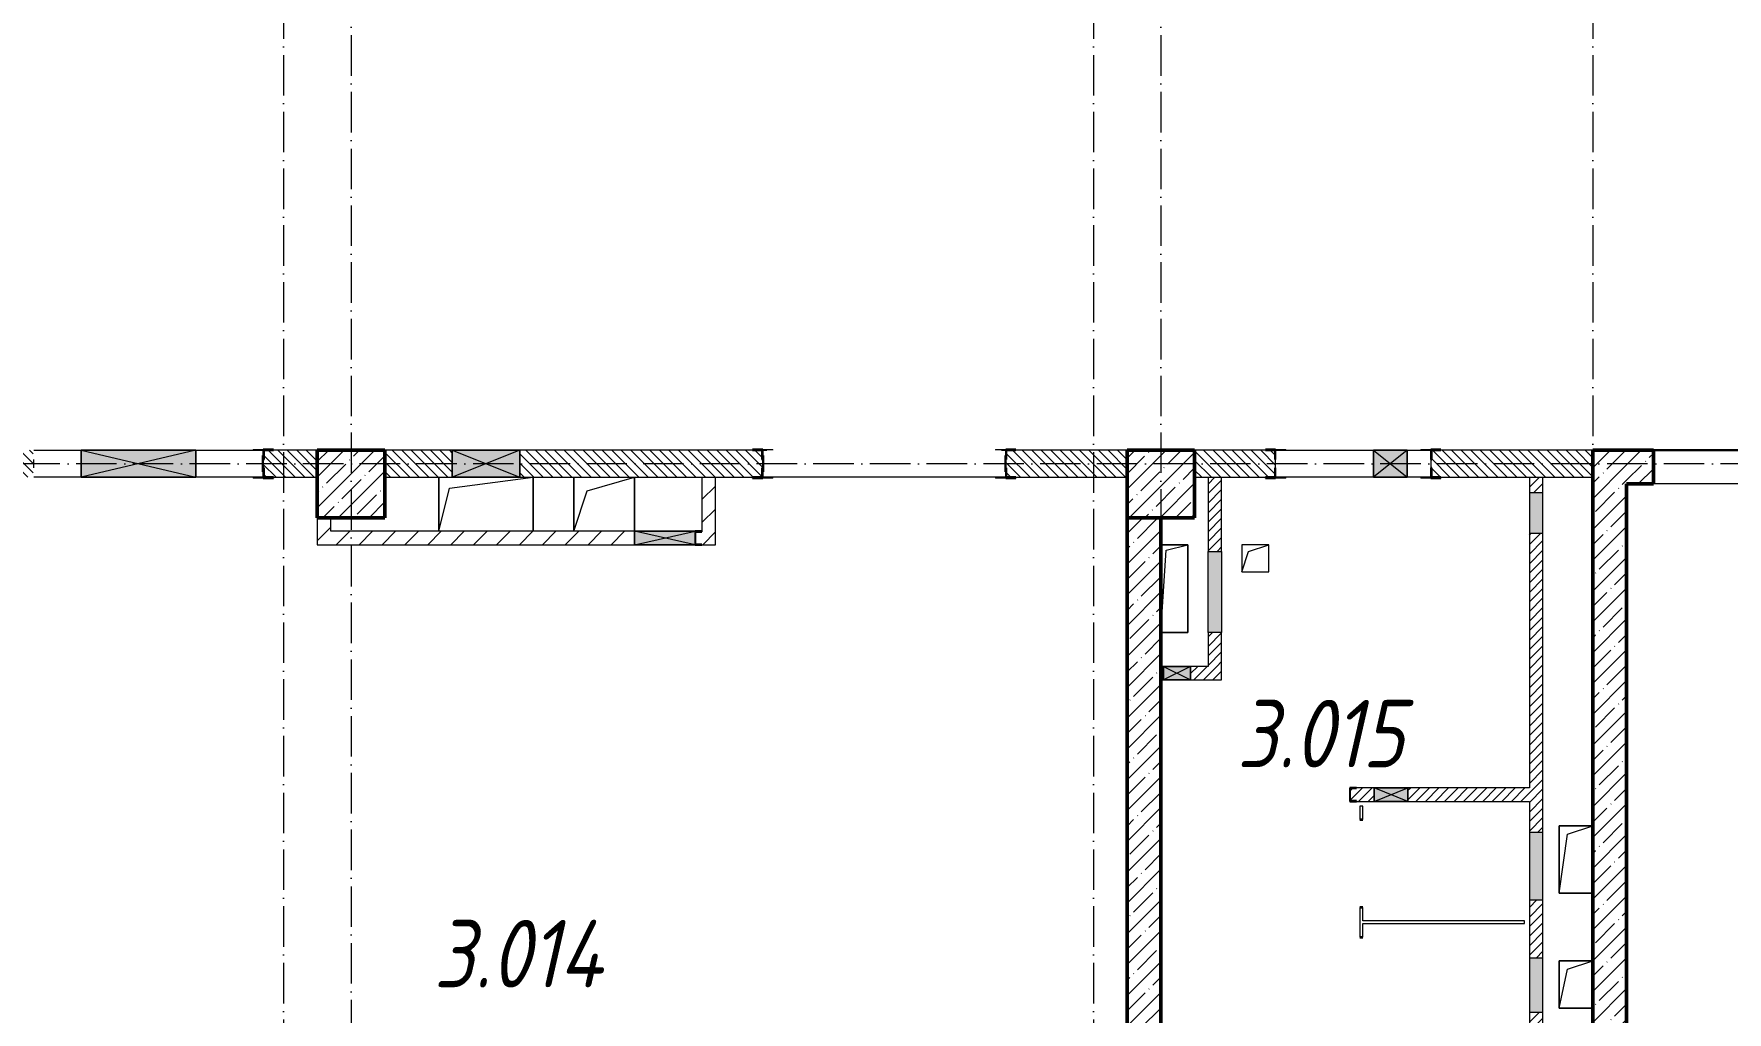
# Model space of a CAD drawing. Header units: millimetres. Extents: x -213536 to 1564669, y -45299 to 942238.
# Drawn here: x 604871 to 617417, y 345302 to 352545 of the extents above; entities that cross this region are included whole.
import ezdxf

# ---------------------------------------------------------------- set-up
doc = ezdxf.new("R2010")
doc.units = ezdxf.units.MM
doc.linetypes.add('50_200_ШТРИХ_1Т_ш5_п1_п1_', pattern=[700, 500, -100, 0, -100])
for name, color, linetype, lineweight in [('A-DETL-GENF-OTLN', 7, 'Continuous', 9), ('A-DOOR-OPNG-MCUT', 7, 'Continuous', 35), ('A-FLOR-____-OTLN', 7, 'Continuous', 9), ('A-GENM-____-MCUT', 7, 'Continuous', 25), ('A-GENM-____-OTLN', 7, 'Continuous', 9), ('A-GENM-____-OTLN-1', 7, 'Continuous', 25), ('A-GLAZ-____-OTLN', 7, 'Continuous', 9), ('A-WALL-____-MCUT', 7, 'Continuous', 13), ('A-WALL-____-MCUT-2', 7, 'Continuous', 50), ('A-WALL-____-OTLN', 7, 'Continuous', 9), ('A-WALL-____-PATT-1', 7, 'Continuous', 9), ('A-WALL-FNSH-MCUT-1', 7, 'Continuous', 9), ('I-WALL-____-OTLN', 7, 'Continuous', 9), ('S-COLS-____-MCUT', 7, 'Continuous', 50), ('S-COLS-____-OTLN', 7, 'Continuous', 9), ('S-GRID-____-OTLN-1', 7, '50_200_ШТРИХ_1Т_ш5_п1_п1_', 9), ('Марки помещений', 7, 'Continuous', 9)]:
    doc.layers.add(name, color=color, linetype=linetype, lineweight=lineweight)
doc.layers.add('A-DOOR-____-OTLN-1', color=7, linetype='Continuous', lineweight=9, true_color=0xffffff)
doc.styles.add('ISOCPEUR_I_2', font='isocpeui.ttf', dxfattribs={"width": 0.85, "height": 2.3})
pattern_1 = [(45, (549721.47, 286281.11), (-114.04925, 114.04925), []), (45, (549835.52, 286281.11), (-114.04925, 114.04925), [201.612, -40.322, 3.353, -36.97])]
pattern_2 = [(45, (549721.475, 286281.11), (-35.35534, 35.35534), [])]
pattern_3 = [(45, (549721.47, 286281.11), (-84.85281, 84.85281), [])]
pattern_4 = [(135, (549721.475, 286281.11), (-35.35534, -35.35534), [])]

# ---------------------------------------------------------------- blocks, each defined once
blk = doc.blocks.new('BSC_Колонна _Прямоугольная - 500х500-V21-АР1_План отверстий 3 этажа в осях 1-64_Ю-ЯЯ')
at = {"layer": 'S-COLS-____-OTLN'}
h = blk.add_hatch(dxfattribs=at)
h.set_pattern_fill('FP_28', color=256, style=0, pattern_type=2)
h.set_pattern_definition([(45, (-63500, -62931.04), (-114.04925, 114.04925), []), (45, (-63385.95, -62931.04), (-114.04925, 114.04925), [201.613, -40.323, 3.353, -36.97])])
h.paths.add_polyline_path([(-250, -250), (250, -250), (250, 250), (-250, 250)], flags=0)
at = {"layer": 'S-COLS-____-MCUT'}
for p, q in [((250, 250), (-250, 250)), ((-250, 250), (-250, -250)), ((250, -250), (250, 250)), ((-250, -250), (250, -250))]:
    blk.add_line(p, q, dxfattribs=at)
blk = doc.blocks.new('BSC_Колонна _Прямоугольная - 500х500-V63-АР1_План отверстий 3 этажа в осях 1-64_Ю-ЯЯ')
at = {"layer": 'S-COLS-____-OTLN'}
h = blk.add_hatch(dxfattribs=at)
h.set_pattern_fill('FP_71', color=256, style=0, pattern_type=2)
h.set_pattern_definition([(45, (-57500, -62931.04), (-114.04925, 114.04925), []), (45, (-57385.95, -62931.04), (-114.04925, 114.04925), [201.613, -40.323, 3.353, -36.97])])
h.paths.add_polyline_path([(-250, -250), (250, -250), (250, 250), (-250, 250)], flags=0)
at = {"layer": 'S-COLS-____-MCUT'}
for p, q in [((250, 250), (-250, 250)), ((-250, 250), (-250, -250)), ((250, -250), (250, 250)), ((-250, -250), (250, -250))]:
    blk.add_line(p, q, dxfattribs=at)
blk = doc.blocks.new('DOR_ДУ_распашная__1Ст_Прямоугольная_ШЕР - Вн_650х2100h_Кабинки С_у-18405741-АР1_План отверстий 3 этажа в осях 1-64_Ю-ЯЯ')
at = {"layer": 'A-DOOR-OPNG-MCUT'}
for p, q in [((-325, -10), (-325, 10)), ((325, 10), (325, -10))]:
    blk.add_line(p, q, dxfattribs=at)
blk = doc.blocks.new('154_Стойка_СКБ_Уголок - СМ-2180_200-28268025-АР1_План отверстий 3 этажа в осях 1-64_Ю-ЯЯ')
at = {"layer": 'A-GENM-____-MCUT'}
for p, q in [((125, 156), (125, 81)), ((200, 156), (125, 156)), ((131, 81), (131, 150)), ((131, 150), (200, 150)), ((200, 150), (200, 156)), ((125, 81), (131, 81)), ((131, 19), (125, 19)), ((125, 19), (125, -56)), ((131, -50), (131, 19)), ((125, -56), (200, -56)), ((200, -50), (131, -50)), ((200, -56), (200, -50))]:
    blk.add_line(p, q, dxfattribs=at)
blk = doc.blocks.new('Стойка_Влож_Уголок_Опорный - Уголок-28213941-АР1_План отверстий 3 этажа в осях 1-64_Ю-ЯЯ')
at = {"layer": 'A-GENM-____-OTLN'}
for p, q in [((-212, -6), (-212, 0)), ((0, 0), (0, -6)), ((-212, -75), (-212, -6)), ((-212, -6), (-206, -6)), ((-212, -75), (-206, -75)), ((-6, -6), (0, -6)), ((-6, -75), (0, -75)), ((0, -6), (0, -75))]:
    blk.add_line(p, q, dxfattribs=at)
blk = doc.blocks.new('154_Стойка_СКБ_Уголок - СМ-2480_200-28346303-АР1_План отверстий 3 этажа в осях 1-64_Ю-ЯЯ')
at = {"layer": 'A-GENM-____-MCUT'}
for p, q in [((125, 156), (125, 81)), ((200, 156), (125, 156)), ((131, 81), (131, 150)), ((131, 150), (200, 150)), ((200, 150), (200, 156)), ((125, 81), (131, 81)), ((131, 19), (125, 19)), ((125, 19), (125, -56)), ((131, -50), (131, 19)), ((125, -56), (200, -56)), ((200, -50), (131, -50)), ((200, -56), (200, -50))]:
    blk.add_line(p, q, dxfattribs=at)
blk = doc.blocks.new('Стойка_Влож_Полоса боковая - Полоса-V164-АР1_План отверстий 3 этажа в осях 1-64_Ю-ЯЯ')
at = {"layer": 'A-GENM-____-OTLN'}
for p, q in [((-5, 60), (0, 60)), ((-5, -60), (-5, 60)), ((0, 31), (0, -31)), ((0, -60), (-5, -60))]:
    blk.add_line(p, q, dxfattribs=at)
blk = doc.blocks.new('154_Фахверк_СКБ_Швеллер - Тип_100_3960-28331862-АР1_План отверстий 3 этажа в осях 1-64_Ю-ЯЯ')
at = {"layer": 'A-GENM-____-MCUT'}
for p, q in [((175, 50), (125, 50)), ((125, 50), (125, -50)), ((128, 47), (175, 47)), ((128, -47), (128, 47)), ((175, 47), (175, 50)), ((125, -50), (175, -50)), ((175, -47), (128, -47)), ((175, -50), (175, -47))]:
    blk.add_line(p, q, dxfattribs=at)
blk = doc.blocks.new('AR_Отверстие Ниша - Лючок-32402909-АР1_План отверстий 3 этажа в осях 1-64_Ю-ЯЯ')
at = {"layer": 'A-GLAZ-____-OTLN'}
blk.add_hatch(color=256, dxfattribs=at).paths.add_polyline_path([(150, -50), (150, 50), (-150, 50), (-150, -50)], flags=0)
for p, q in [((150, 50), (-150, 50)), ((-150, 50), (-150, -50)), ((150, -50), (150, 50)), ((-150, -50), (150, -50))]:
    blk.add_line(p, q, dxfattribs=at)
blk = doc.blocks.new('AR_Отверстие Ниша - Лючок-32402882-АР1_План отверстий 3 этажа в осях 1-64_Ю-ЯЯ')
at = {"layer": 'A-GLAZ-____-OTLN'}
blk.add_hatch(color=256, dxfattribs=at).paths.add_polyline_path([(250, -50), (250, 50), (-250, 50), (-250, -50)], flags=0)
for p, q in [((250, 50), (-250, 50)), ((-250, 50), (-250, -50)), ((250, -50), (250, 50)), ((-250, -50), (250, -50))]:
    blk.add_line(p, q, dxfattribs=at)
blk = doc.blocks.new('AR_Отверстие Ниша - Лючок-32402858-АР1_План отверстий 3 этажа в осях 1-64_Ю-ЯЯ')
at = {"layer": 'A-GLAZ-____-OTLN'}
blk.add_hatch(color=256, dxfattribs=at).paths.add_polyline_path([(200, -50), (200, 50), (-200, 50), (-200, -50)], flags=0)
for p, q in [((200, 50), (-200, 50)), ((-200, 50), (-200, -50)), ((200, -50), (200, 50)), ((-200, -50), (200, -50))]:
    blk.add_line(p, q, dxfattribs=at)
blk = doc.blocks.new('AR_Отверстие Ниша - Лючок-32403432-АР1_План отверстий 3 этажа в осях 1-64_Ю-ЯЯ')
at = {"layer": 'A-GLAZ-____-OTLN'}
blk.add_hatch(color=256, dxfattribs=at).paths.add_polyline_path([(300, 50), (-300, 50), (-300, -50), (300, -50)], flags=0)
for p, q in [((-300, 50), (300, 50)), ((-300, -50), (-300, 50)), ((300, 50), (300, -50)), ((300, -50), (-300, -50))]:
    blk.add_line(p, q, dxfattribs=at)
blk = doc.blocks.new('AR_Отверстие прямоугольное _в стене_ - AR_Отверстие прямоугольное _в стене__ВК-32403462-АР1_План отверстий 3 этажа в осях 1-64_Ю-ЯЯ')
at = {"layer": 'A-GLAZ-____-OTLN'}
blk.add_hatch(color=256, dxfattribs=at).paths.add_polyline_path([(-100, -50), (100, -50), (100, 50), (-100, 50)], flags=0)
at = {"layer": 'A-DETL-GENF-OTLN'}
for p, q in [((-100, -50), (-100, 50)), ((-100, 50), (100, 50)), ((100, 50), (-100, -50)), ((-100, 50), (100, -50)), ((100, 50), (-100, 50)), ((-100, 50), (-100, -50)), ((100, 50), (100, -50)), ((100, -50), (100, 50)), ((100, -50), (-100, -50)), ((-100, -50), (100, -50))]:
    blk.add_line(p, q, dxfattribs=at)
blk = doc.blocks.new('AR_Отверстие прямоугольное _в плите_ - AR_Отверстие прямоугольное _в плите_-30459243-АР1_План отверстий 3 этажа в осях 1-64_Ю-ЯЯ')
at = {"layer": 'A-GENM-____-OTLN'}
for p, q in [((125, 175), (-125, 175)), ((-125, 175), (-125, -175)), ((-63, 112), (125, 175)), ((-125, -175), (-63, 112)), ((-125, -175), (125, -175))]:
    blk.add_line(p, q, dxfattribs=at)
blk = doc.blocks.new('AR_Отверстие прямоугольное _в плите_ - AR_Отверстие прямоугольное _в плите_-30459207-АР1_План отверстий 3 этажа в осях 1-64_Ю-ЯЯ')
at = {"layer": 'A-GENM-____-OTLN'}
for p, q in [((100, 100), (-100, 100)), ((-100, 100), (-100, -100)), ((-100, -100), (-50, 50)), ((-50, 50), (100, 100)), ((100, -100), (100, 100)), ((-100, -100), (100, -100))]:
    blk.add_line(p, q, dxfattribs=at)
blk = doc.blocks.new('AR_Отверстие прямоугольное _в плите_ - AR_Отверстие прямоугольное _в плите_-30459229-АР1_План отверстий 3 этажа в осях 1-64_Ю-ЯЯ')
at = {"layer": 'A-GENM-____-OTLN'}
for p, q in [((125, 250), (-125, 250)), ((-125, 250), (-125, -250)), ((-125, -250), (-63, 188)), ((-63, 188), (125, 250)), ((-125, -250), (125, -250))]:
    blk.add_line(p, q, dxfattribs=at)
blk = doc.blocks.new('AR_Отверстие прямоугольное _в плите_ - AR_Отверстие прямоугольное _в плите_-30459250-АР1_План отверстий 3 этажа в осях 1-64_Ю-ЯЯ')
at = {"layer": 'A-GENM-____-OTLN'}
for p, q in [((100, 325), (-100, 325)), ((-100, -325), (-60, 285)), ((-60, 285), (100, 325)), ((100, -325), (100, 325)), ((-100, -325), (100, -325))]:
    blk.add_line(p, q, dxfattribs=at)
blk = doc.blocks.new('AR_Отверстие прямоугольное _в плите_ - AR_Отверстие прямоугольное _в плите_-V188-АР1_План отверстий 3 этажа в осях 1-64_Ю-ЯЯ')
at = {"layer": 'A-GENM-____-OTLN'}
for p, q in [((-350, 200), (-350, -200)), ((-270, 120), (350, 200)), ((350, -200), (350, 200)), ((-350, -200), (-270, 120))]:
    blk.add_line(p, q, dxfattribs=at)
blk = doc.blocks.new('AR_Отверстие прямоугольное _в плите_ - AR_Отверстие прямоугольное _в плите_-30552855-АР1_План отверстий 3 этажа в осях 1-64_Ю-ЯЯ')
at = {"layer": 'A-GENM-____-OTLN'}
for p, q in [((-225, 200), (-225, -200)), ((-125, 100), (225, 200)), ((225, -200), (225, 200)), ((-225, -200), (-125, 100))]:
    blk.add_line(p, q, dxfattribs=at)
blk = doc.blocks.new('AR_Отверстие прямоугольное _в стене__БезПР - AR_Отверстие прямоугольное _в стене__БезПР-36899195-АР1_План отверстий 3 этажа в осях 1-64_Ю-ЯЯ')
at = {"layer": 'A-GLAZ-____-OTLN'}
blk.add_hatch(color=256, dxfattribs=at).paths.add_polyline_path([(-250, -100), (250, -100), (250, 100), (-250, 100)], flags=0)
at = {"layer": 'A-DETL-GENF-OTLN'}
for p, q in [((-250, -100), (-250, 100)), ((-250, 100), (250, 100)), ((250, 100), (-250, -100)), ((-250, 100), (250, -100)), ((250, 100), (-250, 100)), ((-250, 100), (-250, -100)), ((250, 100), (250, -100)), ((250, -100), (250, 100)), ((250, -100), (-250, -100)), ((-250, -100), (250, -100))]:
    blk.add_line(p, q, dxfattribs=at)
at = {"layer": 'A-GLAZ-____-OTLN'}
blk.add_line((250, 100), (-250, 100), dxfattribs=at)
blk = doc.blocks.new('AR_Отверстие прямоугольное _в стене__БезПР - AR_Отверстие прямоугольное _в стене__БезПР-36428202-АР1_План отверстий 3 этажа в осях 1-64_Ю-ЯЯ')
at = {"layer": 'A-GLAZ-____-OTLN'}
blk.add_hatch(color=256, dxfattribs=at).paths.add_polyline_path([(125, 50), (-125, 50), (-125, -50), (125, -50)], flags=0)
at = {"layer": 'A-DETL-GENF-OTLN'}
for p, q in [((-125, -50), (-125, 50)), ((-125, 50), (125, 50)), ((125, 50), (-125, -50)), ((-125, 50), (125, -50)), ((125, 50), (-125, 50)), ((-125, 50), (-125, -50)), ((125, 50), (125, -50)), ((125, -50), (125, 50)), ((125, -50), (-125, -50)), ((-125, -50), (125, -50))]:
    blk.add_line(p, q, dxfattribs=at)
blk = doc.blocks.new('AR_Отверстие прямоугольное _в стене_ - AR_Отверстие прямоугольное _в стене__ОВ-36928954-АР1_План отверстий 3 этажа в осях 1-64_Ю-ЯЯ')
at = {"layer": 'A-GLAZ-____-OTLN'}
blk.add_hatch(color=256, dxfattribs=at).paths.add_polyline_path([(-225, 50), (-225, -50), (225, -50), (225, 50)], flags=0)
at = {"layer": 'A-DETL-GENF-OTLN'}
for p, q in [((-225, 50), (225, 50)), ((225, 50), (-225, -50)), ((-225, 50), (225, -50)), ((225, 50), (-225, 50)), ((225, 50), (225, -50)), ((225, -50), (225, 50)), ((225, -50), (-225, -50)), ((-225, -50), (225, -50))]:
    blk.add_line(p, q, dxfattribs=at)
blk = doc.blocks.new('AR_Отверстие прямоугольное _в стене_ - AR_Отверстие прямоугольное _в стене__ОВ-36927705-АР1_План отверстий 3 этажа в осях 1-64_Ю-ЯЯ')
at = {"layer": 'A-GLAZ-____-OTLN'}
blk.add_hatch(color=256, dxfattribs=at).paths.add_polyline_path([(425, -100), (425, 100), (-425, 100), (-425, -100)], flags=0)
at = {"layer": 'A-DETL-GENF-OTLN'}
for p, q in [((-425, -100), (-425, 100)), ((-425, 100), (425, 100)), ((425, 100), (-425, -100)), ((-425, 100), (425, -100)), ((425, 100), (-425, 100)), ((-425, 100), (-425, -100)), ((425, 100), (425, -100)), ((425, -100), (425, 100)), ((425, -100), (-425, -100)), ((-425, -100), (425, -100))]:
    blk.add_line(p, q, dxfattribs=at)
blk = doc.blocks.new('AR_Отверстие прямоугольное _в стене__БезПР - AR_Отверстие прямоугольное _в стене__БезПР-36427681-АР1_План отверстий 3 этажа в осях 1-64_Ю-ЯЯ')
at = {"layer": 'A-GLAZ-____-OTLN'}
blk.add_hatch(color=256, dxfattribs=at).paths.add_polyline_path([(125, -100), (125, 100), (-125, 100), (-125, -100)], flags=0)
at = {"layer": 'A-DETL-GENF-OTLN'}
for p, q in [((-125, -100), (-125, 100)), ((-125, 100), (125, 100)), ((125, 100), (-125, -100)), ((-125, 100), (125, -100)), ((125, 100), (-125, 100)), ((-125, 100), (-125, -100)), ((125, 100), (125, -100)), ((125, -100), (125, 100)), ((125, -100), (-125, -100)), ((-125, -100), (125, -100))]:
    blk.add_line(p, q, dxfattribs=at)
at = {"layer": 'A-GLAZ-____-OTLN'}
blk.add_line((125, 100), (-125, 100), dxfattribs=at)
blk = doc.blocks.new('154_Фахверк_СКБ_Швеллер - Тип_100_3960_зеркало-36793856-АР1_План отверстий 3 этажа в осях 1-64_Ю-ЯЯ')
at = {"layer": 'A-GENM-____-MCUT'}
for p, q in [((175, 50), (125, 50)), ((125, 50), (125, -50)), ((128, 47), (175, 47)), ((128, -47), (128, 47)), ((175, 47), (175, 50)), ((125, -50), (175, -50)), ((175, -47), (128, -47)), ((175, -50), (175, -47))]:
    blk.add_line(p, q, dxfattribs=at)

msp = doc.modelspace()

# ---------------------------------------------------------------- hatches: boundary and pattern name
at = {"layer": 'A-WALL-____-PATT-1'}
h = msp.add_hatch(dxfattribs=at)
h.set_pattern_fill('FP_9', color=256, style=0, pattern_type=2)
h.set_pattern_definition(pattern_4)
h.paths.add_polyline_path([(606577.5, 349262.2), (606971.5, 349262.2), (606971.5, 349462.2), (606577.5, 349462.2), (606577.5, 349393.2), (606571.5, 349393.2), (606571.5, 349331.2), (606577.5, 349331.2), (606577.5, 349302.2)], flags=0)
h.paths.add_polyline_path([(604498.8, 349262.2), (604865.5, 349262.2), (604865.5, 349331.2), (604871.5, 349331.2), (604871.5, 349393.2), (604865.5, 349393.2), (604865.5, 349462.2), (604471.5, 349462.2), (604471.5, 349262.2)], flags=0)
h = msp.add_hatch(dxfattribs=at)
h.set_pattern_fill('FP_9', color=256, style=0, pattern_type=2)
h.set_pattern_definition(pattern_4)
h.paths.add_polyline_path([(612077.5, 349262.2), (612971.5, 349262.2), (612971.5, 349462.2), (612077.5, 349462.2), (612077.5, 349393.2), (612071.5, 349393.2), (612071.5, 349331.2), (612077.5, 349331.2), (612077.5, 349263.5)], flags=0)
h.paths.add_polyline_path([(607471.5, 349262.2), (607971.5, 349262.2), (607971.5, 349462.2), (607471.5, 349462.2)], flags=0)
h.paths.add_polyline_path([(610265.5, 349262.2), (610265.5, 349331.2), (610271.5, 349331.2), (610271.5, 349393.2), (610265.5, 349393.2), (610265.5, 349462.2), (608471.5, 349462.2), (608471.5, 349262.2), (610196.5, 349262.2)], flags=0)
h = msp.add_hatch(dxfattribs=at)
h.set_pattern_fill('FP_9', color=256, style=0, pattern_type=2)
h.set_pattern_definition(pattern_4)
h.paths.add_polyline_path([(616421.5, 349262.2), (616421.5, 349462.2), (615227.5, 349462.2), (615227.5, 349393.2), (615221.5, 349393.2), (615221.5, 349331.2), (615227.5, 349331.2), (615227.5, 349262.2), (615427.5, 349262.2)], flags=0)
h.paths.add_polyline_path([(613471.5, 349262.2), (614065.5, 349262.2), (614065.5, 349331.2), (614071.5, 349331.2), (614071.5, 349393.2), (614065.5, 349393.2), (614065.5, 349462.2), (613471.5, 349462.2)], flags=0)
h = msp.add_hatch(dxfattribs=at)
h.set_pattern_fill('FP_12', color=256, style=0, pattern_type=2)
h.set_pattern_definition(pattern_1)
h.paths.add_polyline_path([(616421.5, 341962.2), (616671.5, 341962.2), (616671.5, 349462.2), (616421.5, 349462.2), (616421.5, 343504.6)], flags=0)
h = msp.add_hatch(dxfattribs=at)
h.set_pattern_fill('FP_12', color=256, style=0, pattern_type=2)
h.set_pattern_definition(pattern_1)
h.paths.add_polyline_path([(618971.5, 349212.2), (618971.5, 349462.2), (618471.5, 349462.2), (618471.5, 349212.2)], flags=0)
h.paths.add_polyline_path([(616871.5, 349212.2), (616871.1, 349462.2), (616671.5, 349462.2), (616671.5, 349212.2), (616871.1, 349212.2)], flags=0)
h = msp.add_hatch(dxfattribs=at)
h.set_pattern_fill('FP_7', color=256, style=0, pattern_type=2)
h.set_pattern_definition(pattern_3)
h.paths.add_polyline_path([(609821.5, 348862.2), (609921.5, 348862.2), (609921.5, 349262.2), (609821.5, 349262.2)], flags=0)
h = msp.add_hatch(dxfattribs=at)
h.set_pattern_fill('FP_8', color=256, style=0, pattern_type=2)
h.set_pattern_definition(pattern_2)
h.paths.add_polyline_path([(613571.5, 347862.2), (613671.5, 347862.2), (613671.5, 348112.2), (613571.5, 348112.2)], flags=0)
h.paths.add_polyline_path([(613671.5, 348712.2), (613671.5, 349262.2), (613571.5, 349262.2), (613571.5, 348712.2)], flags=0)
h = msp.add_hatch(dxfattribs=at)
h.set_pattern_fill('FP_8', color=256, style=0, pattern_type=2)
h.set_pattern_definition(pattern_2)
h.paths.add_polyline_path([(615951.5, 341712.2), (616051.5, 341712.2), (616051.5, 341812.2), (615951.5, 341812.2)], flags=0)
h.paths.add_polyline_path([(616043.7, 342112.2), (616051.5, 342112.2), (616051.5, 344262.2), (616048.5, 344262.2), (616048.5, 344309.2), (615954.5, 344309.2), (615954.5, 344262.2), (615951.5, 344262.2), (615951.5, 342112.2)], flags=0)
h.paths.add_polyline_path([(616048.5, 344312.2), (616051.5, 344312.2), (616051.5, 345302.2), (615951.5, 345302.2), (615951.5, 344312.2), (616001, 344312.2)], flags=0)
h.paths.add_polyline_path([(615974, 345702.2), (616051.5, 345702.2), (616051.5, 346132.2), (615951.5, 346132.2), (615951.5, 345702.2)], flags=0)
h.paths.add_polyline_path([(616051.5, 346632.2), (616051.5, 348847.2), (615951.5, 348847.2), (615951.5, 346632.2), (615955.9, 346632.2)], flags=0)
h.paths.add_polyline_path([(616051.5, 349147.2), (616051.5, 349262.2), (615951.5, 349262.2), (615951.5, 349147.2), (616046.7, 349147.2)], flags=0)
h = msp.add_hatch(dxfattribs=at)
h.set_pattern_fill('FP_7', color=256, style=0, pattern_type=2)
h.set_pattern_definition(pattern_3)
h.paths.add_polyline_path([(607071.5, 348862.2), (607071.5, 348962.2), (606971.5, 348962.2), (606971.5, 348862.2)], flags=0)
h = msp.add_hatch(dxfattribs=at)
h.set_pattern_fill('FP_12', color=256, style=0, pattern_type=2)
h.set_pattern_definition(pattern_1)
h.paths.add_polyline_path([(613221.5, 341962.2), (613221.5, 348962.2), (612971.5, 348962.2), (612971.5, 341962.2)], flags=0)
h = msp.add_hatch(dxfattribs=at)
h.set_pattern_fill('FP_7', color=256, style=0, pattern_type=2)
h.set_pattern_definition(pattern_3)
h.paths.add_polyline_path([(609321.5, 348762.2), (609321.5, 348862.2), (606971.5, 348862.2), (606971.5, 348762.2), (608033.8, 348762.2)], flags=0)
h.paths.add_polyline_path([(609921.5, 348762.2), (609921.5, 348862.2), (609821.5, 348862.2), (609821.5, 348859.2), (609774.5, 348859.2), (609774.5, 348765.2), (609821.5, 348765.2), (609821.5, 348762.2)], flags=0)
h = msp.add_hatch(dxfattribs=at)
h.set_pattern_fill('FP_8', color=256, style=0, pattern_type=2)
h.set_pattern_definition(pattern_2)
h.paths.add_polyline_path([(613671.5, 347762.2), (613671.5, 347862.2), (613441.5, 347862.2), (613441.5, 347762.2)], flags=0)
h.paths.add_polyline_path([(613221.5, 347762.2), (613241.5, 347762.2), (613241.5, 347862.2), (613221.5, 347862.2)], flags=0)
h = msp.add_hatch(dxfattribs=at)
h.set_pattern_fill('FP_8', color=256, style=0, pattern_type=2)
h.set_pattern_definition(pattern_2)
h.paths.add_polyline_path([(614671.5, 346862.2), (614801.5, 346862.2), (614801.5, 346962.2), (614671.5, 346962.2), (614671.5, 346959.2), (614624.5, 346959.2), (614624.5, 346865.2), (614671.5, 346865.2)], flags=0)
h.paths.add_polyline_path([(615051.5, 346862.2), (615951.5, 346862.2), (615951.5, 346962.2), (615051.5, 346962.2)], flags=0)

# ---------------------------------------------------------------- linework, layer by layer
at = {"color": 2, "lineweight": 30}
for points in [[(606971.5, 349462.2), (607471.5, 349462.2)], [(612971.5, 349462.2), (613471.5, 349462.2)], [(616421.5, 349462.2), (618971.5, 349462.2)], [(613221.5, 347762.2), (613221.5, 341962.2)]]:
    msp.add_lwpolyline(points, dxfattribs=at)
at = {"layer": 'A-FLOR-____-OTLN'}
for p, q in [((607871.5, 348862.2), (607871.5, 349262.2)), ((608571.5, 349262.2), (608571.5, 348862.2)), ((608871.5, 348862.2), (608871.5, 349262.2)), ((609321.5, 349262.2), (609321.5, 348862.2)), ((613221.5, 348762.2), (613421.5, 348762.2)), ((613421.5, 348762.2), (613421.5, 348112.2)), ((613421.5, 348112.2), (613221.5, 348112.2)), ((616171.5, 346682.2), (616421.5, 346682.2)), ((616171.5, 346182.2), (616171.5, 346682.2)), ((616421.5, 346182.2), (616171.5, 346182.2)), ((616171.5, 345682.2), (616421.5, 345682.2)), ((616171.5, 345332.2), (616171.5, 345682.2)), ((616421.5, 345332.2), (616171.5, 345332.2))]:
    msp.add_line(p, q, dxfattribs=at)
at = {"layer": 'A-WALL-____-MCUT'}
for p, q in [((604871.5, 349331.2), (604871.5, 349393.2)), ((606971.5, 349462.2), (606646.5, 349462.2)), ((607971.5, 349462.2), (607471.5, 349462.2)), ((610196.5, 349462.2), (608471.5, 349462.2)), ((612971.5, 349462.2), (612146.5, 349462.2)), ((613996.5, 349462.2), (613471.5, 349462.2)), ((614071.5, 349331.2), (614071.5, 349393.2)), ((615221.5, 349393.2), (615221.5, 349331.2)), ((616421.5, 349462.2), (615296.5, 349462.2)), ((616421.5, 349262.2), (616421.5, 349462.2)), ((606646.5, 349262.2), (606971.5, 349262.2)), ((607471.5, 349262.2), (607971.5, 349262.2)), ((608471.5, 349262.2), (610196.5, 349262.2)), ((612146.5, 349262.2), (612971.5, 349262.2)), ((613471.5, 349262.2), (613996.5, 349262.2)), ((615296.5, 349262.2), (616421.5, 349262.2))]:
    msp.add_line(p, q, dxfattribs=at)
at = {"layer": 'A-WALL-____-MCUT-2'}
for p, q in [((616871.5, 349462.2), (616421.5, 349462.2)), ((616421.5, 349462.2), (616421.5, 341962.2)), ((616871.5, 349212.2), (616871.5, 349462.2)), ((616671.5, 341962.2), (616671.5, 349212.2)), ((616671.5, 349212.2), (616871.5, 349212.2)), ((612971.5, 348962.2), (612971.5, 341962.2)), ((613221.5, 341962.2), (613221.5, 348962.2))]:
    msp.add_line(p, q, dxfattribs=at)
at = {"layer": 'A-WALL-____-OTLN'}
for p, q in [((616871.5, 349462.2), (618471.5, 349462.2)), ((618471.5, 349212.2), (616871.5, 349212.2))]:
    msp.add_line(p, q, dxfattribs=at)
at = {"layer": 'A-WALL-FNSH-MCUT-1'}
for p, q in [((609821.5, 349262.2), (609821.5, 348862.2)), ((609921.5, 348762.2), (609921.5, 349262.2)), ((613571.5, 349262.2), (613571.5, 348712.2)), ((613671.5, 348712.2), (613671.5, 349262.2)), ((615951.5, 349262.2), (615951.5, 349147.2)), ((616051.5, 349147.2), (616051.5, 349262.2)), ((606971.5, 348962.2), (606971.5, 348762.2)), ((607071.5, 348862.2), (607071.5, 348962.2)), ((606971.5, 348762.2), (609321.5, 348762.2)), ((609321.5, 348862.2), (607071.5, 348862.2)), ((609821.5, 348762.2), (609921.5, 348762.2)), ((615951.5, 348847.2), (615951.5, 346962.2)), ((616051.5, 346632.2), (616051.5, 348847.2)), ((613571.5, 348112.2), (613571.5, 347862.2)), ((613671.5, 347762.2), (613671.5, 348112.2)), ((613241.5, 347862.2), (613221.5, 347862.2)), ((613221.5, 347862.2), (613221.5, 347762.2)), ((613221.5, 347762.2), (613241.5, 347762.2)), ((613571.5, 347862.2), (613441.5, 347862.2)), ((613441.5, 347762.2), (613671.5, 347762.2)), ((614801.5, 346962.2), (614671.5, 346962.2)), ((615951.5, 346962.2), (615051.5, 346962.2)), ((614671.5, 346862.2), (614801.5, 346862.2)), ((614716.5, 346827.2), (614696.5, 346827.2)), ((614696.5, 346827.2), (614696.5, 346727.2)), ((614716.5, 346727.2), (614716.5, 346827.2)), ((615051.5, 346862.2), (615951.5, 346862.2)), ((615951.5, 346862.2), (615951.5, 346632.2)), ((615951.5, 346132.2), (615951.5, 345702.2)), ((616051.5, 345702.2), (616051.5, 346132.2)), ((614696.5, 346077.2), (614696.5, 345857.2)), ((614716.5, 345977.2), (614716.5, 346077.2)), ((615916.5, 345977.2), (614716.5, 345977.2)), ((614716.5, 345957.2), (615916.5, 345957.2)), ((614716.5, 345857.2), (614716.5, 345957.2)), ((615916.5, 345957.2), (615916.5, 345977.2)), ((615951.5, 345302.2), (615951.5, 344312.2)), ((616051.5, 344312.2), (616051.5, 345302.2))]:
    msp.add_line(p, q, dxfattribs=at)
at = {"layer": 'I-WALL-____-OTLN'}
for p, q in [((604871.5, 349462.2), (605221.5, 349462.2)), ((606071.5, 349462.2), (606571.5, 349462.2)), ((610271.5, 349462.2), (610301.5, 349462.2)), ((612041.5, 349462.2), (612071.5, 349462.2)), ((614071.5, 349462.2), (614796.5, 349462.2)), ((615046.5, 349462.2), (615221.5, 349462.2)), ((605221.5, 349262.2), (604871.5, 349262.2)), ((606571.5, 349262.2), (606071.5, 349262.2)), ((612071.5, 349262.2), (610271.5, 349262.2)), ((614796.5, 349262.2), (614071.5, 349262.2)), ((615221.5, 349262.2), (615046.5, 349262.2))]:
    msp.add_line(p, q, dxfattribs=at)
at = {"layer": 'S-GRID-____-OTLN-1', "color": 251, "ltscale": 0.6, "true_color": 0x636466}
for p, q in [((606721.5, 377174), (606721.5, 339172.7)), ((612721.5, 377174), (612721.5, 339172.7)), ((616421.5, 377174), (616421.5, 339172.7)), ((607221.5, 376900.6), (607221.5, 339320.6)), ((613221.5, 376900.6), (613221.5, 339315.7)), ((653795.9, 349362.2), (545052.7, 349362.2))]:
    msp.add_line(p, q, dxfattribs=at)

# ---------------------------------------------------------------- block references
at = {"layer": 'A-DOOR-____-OTLN-1', "rotation": 270}
for p in [(614706.5, 346402.2), (614706.5, 345532.2)]:
    msp.add_blockref('DOR_ДУ_распашная__1Ст_Прямоугольная_ШЕР - Вн_650х2100h_Кабинки С_у-18405741-АР1_План отверстий 3 этажа в осях 1-64_Ю-ЯЯ', p, dxfattribs=at)
at = {"layer": 'A-GENM-____-OTLN'}
for name, p, rotation in [('Стойка_Влож_Уголок_Опорный - Уголок-28213941-АР1_План отверстий 3 этажа в осях 1-64_Ю-ЯЯ', (606571.5, 349256.2), 269.9999999999996), ('Стойка_Влож_Уголок_Опорный - Уголок-28213941-АР1_План отверстий 3 этажа в осях 1-64_Ю-ЯЯ', (610271.5, 349468.2), 89.99999999999962), ('Стойка_Влож_Полоса боковая - Полоса-V164-АР1_План отверстий 3 этажа в осях 1-64_Ю-ЯЯ', (610271.5, 349362.2), 180), ('Стойка_Влож_Уголок_Опорный - Уголок-28213941-АР1_План отверстий 3 этажа в осях 1-64_Ю-ЯЯ', (612071.5, 349256.2), 269.9999999999996), ('Стойка_Влож_Уголок_Опорный - Уголок-28213941-АР1_План отверстий 3 этажа в осях 1-64_Ю-ЯЯ', (614071.5, 349468.2), 89.99999999999955), ('Стойка_Влож_Уголок_Опорный - Уголок-28213941-АР1_План отверстий 3 этажа в осях 1-64_Ю-ЯЯ', (615221.5, 349256.2), 269.9999999999995)]:
    msp.add_blockref(name, p, dxfattribs=dict(at, rotation=rotation))
for name, p in [('Стойка_Влож_Полоса боковая - Полоса-V164-АР1_План отверстий 3 этажа в осях 1-64_Ю-ЯЯ', (606571.5, 349362.2)), ('Стойка_Влож_Полоса боковая - Полоса-V164-АР1_План отверстий 3 этажа в осях 1-64_Ю-ЯЯ', (612071.5, 349362.2)), ('AR_Отверстие прямоугольное _в плите_ - AR_Отверстие прямоугольное _в плите_-V188-АР1_План отверстий 3 этажа в осях 1-64_Ю-ЯЯ', (608221.5, 349062.2)), ('AR_Отверстие прямоугольное _в плите_ - AR_Отверстие прямоугольное _в плите_-30552855-АР1_План отверстий 3 этажа в осях 1-64_Ю-ЯЯ', (609096.5, 349062.2)), ('AR_Отверстие прямоугольное _в плите_ - AR_Отверстие прямоугольное _в плите_-30459250-АР1_План отверстий 3 этажа в осях 1-64_Ю-ЯЯ', (613321.5, 348437.2)), ('AR_Отверстие прямоугольное _в плите_ - AR_Отверстие прямоугольное _в плите_-30459207-АР1_План отверстий 3 этажа в осях 1-64_Ю-ЯЯ', (613921.5, 348662.2)), ('AR_Отверстие прямоугольное _в плите_ - AR_Отверстие прямоугольное _в плите_-30459229-АР1_План отверстий 3 этажа в осях 1-64_Ю-ЯЯ', (616296.5, 346432.2)), ('AR_Отверстие прямоугольное _в плите_ - AR_Отверстие прямоугольное _в плите_-30459243-АР1_План отверстий 3 этажа в осях 1-64_Ю-ЯЯ', (616296.5, 345507.2))]:
    msp.add_blockref(name, p, dxfattribs=at)
at = {"layer": 'A-GENM-____-OTLN-1'}
for name, p in [('154_Стойка_СКБ_Уголок - СМ-2480_200-28346303-АР1_План отверстий 3 этажа в осях 1-64_Ю-ЯЯ', (606446.5, 349312.2)), ('154_Стойка_СКБ_Уголок - СМ-2480_200-28346303-АР1_План отверстий 3 этажа в осях 1-64_Ю-ЯЯ', (611946.5, 349312.2)), ('154_Стойка_СКБ_Уголок - СМ-2180_200-28268025-АР1_План отверстий 3 этажа в осях 1-64_Ю-ЯЯ', (615096.5, 349312.2)), ('154_Фахверк_СКБ_Швеллер - Тип_100_3960_зеркало-36793856-АР1_План отверстий 3 этажа в осях 1-64_Ю-ЯЯ', (609646.5, 348812.2)), ('154_Фахверк_СКБ_Швеллер - Тип_100_3960-28331862-АР1_План отверстий 3 этажа в осях 1-64_Ю-ЯЯ', (614496.5, 346912.2))]:
    msp.add_blockref(name, p, dxfattribs=at)
at = {"layer": 'A-GENM-____-OTLN-1', "rotation": 180}
for name, p in [('154_Стойка_СКБ_Уголок - СМ-2480_200-28346303-АР1_План отверстий 3 этажа в осях 1-64_Ю-ЯЯ', (610396.5, 349412.2)), ('154_Стойка_СКБ_Уголок - СМ-2180_200-28268025-АР1_План отверстий 3 этажа в осях 1-64_Ю-ЯЯ', (614196.5, 349412.2))]:
    msp.add_blockref(name, p, dxfattribs=at)
at = {"layer": 'A-GLAZ-____-OTLN'}
for name, p in [('AR_Отверстие прямоугольное _в стене_ - AR_Отверстие прямоугольное _в стене__ОВ-36927705-АР1_План отверстий 3 этажа в осях 1-64_Ю-ЯЯ', (605646.5, 349362.2)), ('AR_Отверстие прямоугольное _в стене__БезПР - AR_Отверстие прямоугольное _в стене__БезПР-36899195-АР1_План отверстий 3 этажа в осях 1-64_Ю-ЯЯ', (608221.5, 349362.2)), ('AR_Отверстие прямоугольное _в стене__БезПР - AR_Отверстие прямоугольное _в стене__БезПР-36427681-АР1_План отверстий 3 этажа в осях 1-64_Ю-ЯЯ', (614921.5, 349362.2)), ('AR_Отверстие прямоугольное _в стене_ - AR_Отверстие прямоугольное _в стене__ВК-32403462-АР1_План отверстий 3 этажа в осях 1-64_Ю-ЯЯ', (613341.5, 347812.2))]:
    msp.add_blockref(name, p, dxfattribs=at)
for name, p, rotation in [('AR_Отверстие Ниша - Лючок-32402909-АР1_План отверстий 3 этажа в осях 1-64_Ю-ЯЯ', (616001.5, 348997.2), 270.0000000000001), ('AR_Отверстие прямоугольное _в стене_ - AR_Отверстие прямоугольное _в стене__ОВ-36928954-АР1_План отверстий 3 этажа в осях 1-64_Ю-ЯЯ', (609546.5, 348812.2), 180), ('AR_Отверстие Ниша - Лючок-32403432-АР1_План отверстий 3 этажа в осях 1-64_Ю-ЯЯ', (613621.5, 348412.2), 270), ('AR_Отверстие прямоугольное _в стене__БезПР - AR_Отверстие прямоугольное _в стене__БезПР-36428202-АР1_План отверстий 3 этажа в осях 1-64_Ю-ЯЯ', (614926.5, 346912.2), 180), ('AR_Отверстие Ниша - Лючок-32402882-АР1_План отверстий 3 этажа в осях 1-64_Ю-ЯЯ', (616001.5, 346382.2), 270.0000000000001), ('AR_Отверстие Ниша - Лючок-32402858-АР1_План отверстий 3 этажа в осях 1-64_Ю-ЯЯ', (616001.5, 345502.2), 270.0000000000001)]:
    msp.add_blockref(name, p, dxfattribs=dict(at, rotation=rotation))
at = {"layer": 'S-COLS-____-OTLN'}
for name, p in [('BSC_Колонна _Прямоугольная - 500х500-V63-АР1_План отверстий 3 этажа в осях 1-64_Ю-ЯЯ', (607221.5, 349212.2)), ('BSC_Колонна _Прямоугольная - 500х500-V21-АР1_План отверстий 3 этажа в осях 1-64_Ю-ЯЯ', (613221.5, 349212.2))]:
    msp.add_blockref(name, p, dxfattribs=at)

# ---------------------------------------------------------------- texts
at = {"layer": 'Марки помещений', "char_height": 500, "attachment_point": 1, "style": 'ISOCPEUR_I_2'}
for s, insert, width in [('3.015', (613785, 347614.2), 737.552), ('3.014', (607833.5, 345984.8), 769.62)]:
    msp.add_mtext(s, dxfattribs=dict(at, insert=insert, width=width))

doc.saveas('drawing.dxf')
